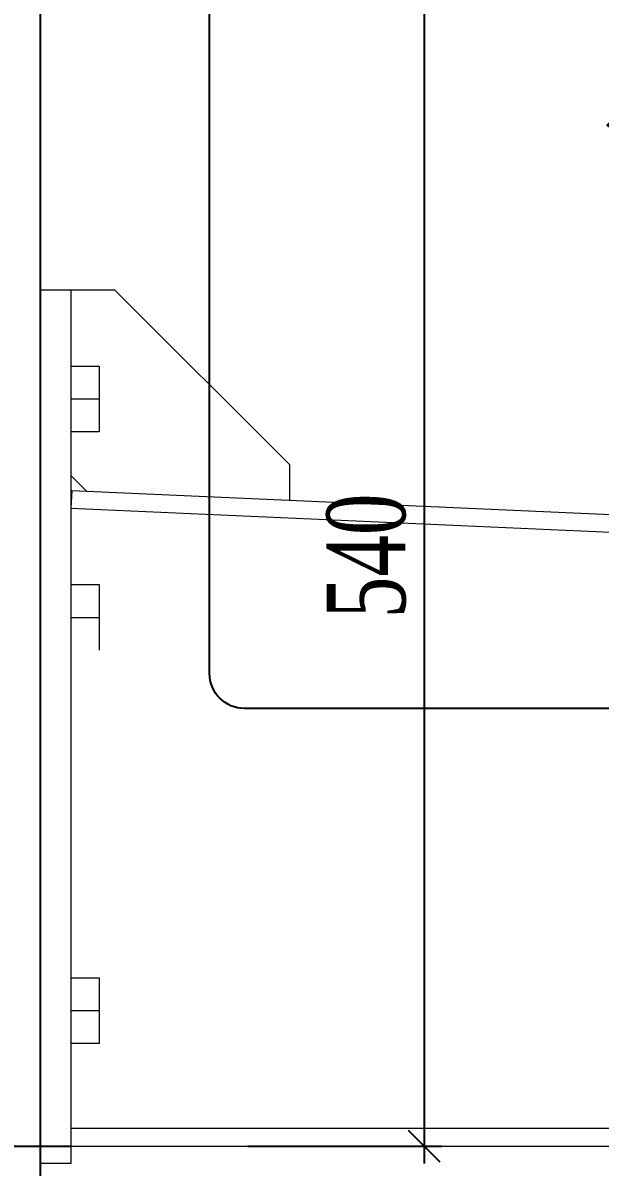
# Model space of a CAD drawing. Header units: inches. Extents: x 340055 to 349452, y -34649 to -30845.
# Drawn here: x 347695.9 to 347728.9, y -32601.4 to -32536 of the extents above; entities that cross this region are included whole.
import ezdxf

# ---------------------------------------------------------------- set-up
doc = ezdxf.new("R2010")
doc.units = ezdxf.units.IN
doc.header["$MEASUREMENT"] = 0
doc.linetypes.add('CENTER2', pattern=[28.574999999999996, 19.05, -3.174999999999999, 3.174999999999999, -3.174999999999999])
doc.linetypes.add('XKITLINE00', pattern=[0])
for name, color, linetype in [('2', 2, 'Continuous'), ('251', 251, 'Continuous'), ('5', 5, 'Continuous'), ('6', 6, 'Continuous'), ('8', 8, 'Continuous'), ('9', 9, 'Continuous')]:
    doc.layers.add(name, color=color, linetype=linetype)
doc.styles.add('ST1', font='times.ttf', dxfattribs={"width": 0.7})
doc.dimstyles.new('8', dxfattribs={"dimtxt": 4.5, "dimasz": 1.8, "dimexe": 1, "dimexo": 0, "dimgap": 1, "dimtad": 1, "dimdec": 0, "dimlfac": 8, "dimzin": 0, "dimdsep": 46, "dimtxsty": 'ST1', "dimblk": 'OBLIQUE', "dimcen": 1, "dimdle": 1, "dimclrd": 8, "dimclre": 8, "dimclrt": 3, "dimadec": 0, "dimazin": 0, "dimtfac": 1, "dimtdec": 0, "dimtix": 1, "dimtmove": 1, "dimatfit": 3, "dimfxl": 0, "dimtolj": 1, "dimtzin": 0, "dimlwd": -1, "dimlwe": -1, "dimarcsym": 0})

# ---------------------------------------------------------------- blocks, each defined once
blk = doc.blocks.new('A$C6A7930B6')
at = {"layer": '2'}
h = blk.add_hatch(dxfattribs=at)
h.set_pattern_fill('ANSI31', color=256, scale=0.125, angle=-90.00000000000001, style=0)
h.set_pattern_definition([(315, (3303.044390056237, 11524.56438977492), (0.01104854345603981, 0.0110485434560398), [])])
h.paths.add_polyline_path([(1.500003250855116, 1.18535152079221), (1.500003250856935, 0.618684854125604), (0.01583658419167477, 0.6186848541228755), (0.01583658419167477, 0.1244099021987495), (0.1290502384244974, 0.01119624796501739), (0.1178543810556221, 3.905961420969106e-07), (3.250857844250277e-06, 0.1178515207921009), (3.250856025260873e-06, 0.6345181874585251), (1.484169917518557, 0.6345181874567061), (1.484169917524014, 1.178793139385562), (1.370956263292101, 1.292006793612018), (1.382152120660976, 1.30320265098544)])
at = {"layer": '251'}
h = blk.add_hatch(color=256, dxfattribs=at)
h.paths.add_polyline_path([(0.3143365841151535, 0.6675181871423774), (0.3100032507718424, 0.6675181871387394, 0.192582403425731), (0.3316699174201858, 0.6761848537908008, 0.1925824034298843), (0.3533365840849001, 0.6675181871787572)])
h.paths.add_polyline_path([(0.3966699174634414, 0.667518187218775, 0.1925824032953807), (0.4183365840899569, 0.6761848539154016, 0.1925824034833754), (0.4400032507546712, 0.6675181872597022)])
h = blk.add_hatch(color=256, dxfattribs=at)
h.paths.add_polyline_path([(0.8976699174481837, 0.6675181874634291), (0.8933365841048726, 0.6675181874597911, 0.192582403425731), (0.9150032507541255, 0.6761848541118525, 0.1925824034298843), (0.9366699174179303, 0.6675181874998088)])
h.paths.add_polyline_path([(0.9800032507964715, 0.6675181875407361, 0.1925824032953807), (1.001669917423897, 0.6761848542364532, 0.1925824034833754), (1.023336584087701, 0.6675181875807539)])
h = blk.add_hatch(color=256, dxfattribs=at)
h.paths.add_polyline_path([(0.3143365842333878, 0.4548515203332499), (0.3100032508900767, 0.4548515203287025, 0.192582403425731), (0.3316699175384201, 0.4635181869816734, 0.1925824034298843), (0.3533365842031344, 0.4548515203696297)])
h.paths.add_polyline_path([(0.3966699175816757, 0.4548515204096475, 0.1925824032953807), (0.4183365842081912, 0.4635181871062741, 0.1925824034833754), (0.4400032508729055, 0.4548515204505748)])
h = blk.add_hatch(color=256, dxfattribs=at)
h.paths.add_polyline_path([(0.8976699175673275, 0.4548515203332499), (0.8933365842240164, 0.4548515203287025, 0.192582403425731), (0.9150032508723598, 0.4635181869816734, 0.1925824034298843), (0.9366699175370741, 0.4548515203696297)])
h.paths.add_polyline_path([(0.9800032509156154, 0.4548515204096475, 0.1925824032953807), (1.001669917542131, 0.4635181871062741, 0.1925824034833754), (1.023336584206845, 0.4548515204505748)])
at = {"layer": '9', "linetype": 'Continuous'}
h = blk.add_hatch(dxfattribs=at)
h.set_pattern_fill('ANSI31', color=250, scale=0.25, angle=-90.00000000000001, style=0)
h.set_pattern_definition([(315, (3302.900187385885, 11527.01499477433), (0.02209708691207962, 0.0220970869120796), [])])
h.paths.add_polyline_path([(2.291669917521176, 0.5520181874835544), (2.291669917523905, 0.618684854125604), (0.1250032508560253, 0.6186848541447034), (0.1250032508560253, 0.5520181874835544)])
at = {"layer": '2'}
blk.add_lwpolyline([(1.500003250855116, 1.18535152079221), (1.500003250856935, 0.618684854125604), (0.01583658419167477, 0.6186848541228755), (0.01583658419167477, 0.1244099021987495), (0.1290502384244974, 0.01119624796501739), (0.1178543810556221, 3.905961420969106e-07), (3.250857844250277e-06, 0.1178515207921009), (3.250856025260873e-06, 0.6345181874585251), (1.484169917518557, 0.6345181874567061), (1.484169917524014, 1.178793139385562), (1.370956263292101, 1.292006793612018), (1.382152120660976, 1.30320265098544)], close=True, dxfattribs=at)
at = {"layer": '5', "linetype": 'CENTER2', "ltscale": 0.2}
for p, q in [((0.3750032509642551, 0.4359954712545004), (0.3750032505695344, 0.8594718473968896)), ((0.9583365842972853, 0.4359954712545004), (0.9583365839034741, 0.8594718477179413))]:
    blk.add_line(p, q, dxfattribs=at)
at = {"layer": '6'}
blk.add_lwpolyline([(2.291669917521176, 0.5520181874835544), (2.291669917523905, 0.618684854125604), (0.1250032508560253, 0.6186848541447034), (0.1250032508560253, 0.5520181874835544), (2.291669917521176, 0.5520181874835544)], dxfattribs=at)
at = {"layer": '8'}
for p, q in [((0.335003250617774, 0.8323190019946196), (0.3250032506184652, 0.82381900198925)), ((0.4150032505967829, 0.8373190020593029), (0.3350032506132266, 0.8373190019847243)), ((0.335003250617774, 0.8323190019946196), (0.3350032506132266, 0.8373190019847243)), ((0.335003250617774, 0.8323190019946196), (0.3750032506077332, 0.8347400546490462)), ((0.3750032506050047, 0.8373190020220136), (0.3750032506077332, 0.8347400546490462)), ((0.3750032506077332, 0.8347400546490462), (0.3750032506050047, 0.8373190020220136)), ((0.4150032505967829, 0.8373190020593029), (0.4200032506323623, 0.829569002059543)), ((0.4200032506323623, 0.829569002059543), (0.4150032506086063, 0.8253190020568582)), ((0.9183365839517137, 0.8323190023156712), (0.9083365839514954, 0.8238190023103016)), ((0.9983365839307226, 0.8373190023803545), (0.9183365839471662, 0.8373190023057759)), ((0.9183365839517137, 0.8323190023156712), (0.9183365839471662, 0.8373190023057759)), ((0.9183365839517137, 0.8323190023156712), (0.9583365839407634, 0.8347400549700978)), ((0.9583365839389444, 0.8373190023430652), (0.9583365839407634, 0.8347400549700978)), ((0.9583365839407634, 0.8347400549700978), (0.9583365839389444, 0.8373190023430652)), ((0.9983365839307226, 0.8373190023803545), (1.003336583966302, 0.8295690023805946)), ((1.003336583966302, 0.8295690023805946), (0.9983365839416365, 0.8253190023779098)), ((0.3250032506184652, 0.82381900198925), (0.3350032506323259, 0.8173190019806498)), ((0.9083365839514954, 0.8238190023103016), (0.9183365839653561, 0.8173190023017014)), ((0.4400032506800926, 0.7475181872760004), (0.3100032506972639, 0.7475181871550376)), ((0.3350032506741627, 0.772319001982396), (0.3250032506748539, 0.7638190019770263)), ((0.3250032506748539, 0.7638190019770263), (0.3250032506894058, 0.74751818716868)), ((0.3500032506790376, 0.7588190020105685), (0.4150032506640855, 0.7653190020882903)), ((0.4250032506779462, 0.7588190020805996), (0.3500032506790376, 0.7588190020105685)), ((0.4150032506504431, 0.7803190020586044), (0.4250032506633943, 0.7738190020945694)), ((0.4250032506633943, 0.7738190020945694), (0.4150032506640855, 0.7653190020882903)), ((0.4150032506640855, 0.7653190020882903), (0.4250032506779462, 0.7588190020805996)), ((0.4250032506779462, 0.7588190020805996), (0.4250032506879506, 0.747518187262358)), ((1.023336584014032, 0.747518187597052), (0.8933365840312035, 0.7475181874760892)), ((0.9183365840071929, 0.7723190023034476), (0.9083365840078841, 0.763819002298078)), ((0.9083365840078841, 0.763819002298078), (0.9083365840233455, 0.7475181874897316)), ((0.9333365840120678, 0.7588190023316201), (0.9983365839971157, 0.7653190024093419)), ((1.008336584010976, 0.7588190024007417), (0.9333365840120678, 0.7588190023316201)), ((0.9983365839834732, 0.780319002379656), (1.008336583997334, 0.7738190024147116)), ((1.008336583997334, 0.7738190024147116), (0.9983365839971157, 0.7653190024093419)), ((0.9983365839971157, 0.7653190024093419), (1.008336584010976, 0.7588190024007417)), ((1.008336584010976, 0.7588190024007417), (1.00833658402189, 0.7475181875825001)), ((0.2883365840853003, 0.6761848537944388), (0.2883365840270926, 0.7388515204593205)), ((0.3316699174201858, 0.6761848538344566), (0.3316699173619782, 0.7388515204993382)), ((0.3316699174201858, 0.6761848538344566), (0.3316699173619782, 0.7388515204993382)), ((0.4183365840899569, 0.6761848539154016), (0.4183365840317492, 0.7388515205802832)), ((0.4616699174248424, 0.6761848539554194), (0.4616699173666348, 0.738851520620301)), ((0.8716699174192399, 0.676184854114581), (0.8716699173610323, 0.7388515207794626)), ((0.9150032507541255, 0.6761848541555082), (0.9150032506959178, 0.7388515208203899)), ((0.9150032507541255, 0.6761848541555082), (0.9150032506959178, 0.7388515208203899)), ((1.001669917423897, 0.6761848542364532), (1.001669917365689, 0.7388515209013349)), ((1.045003250758782, 0.676184854276471), (1.045003250700574, 0.7388515209413526)), ((0.4356699174550158, 0.6675181872551548), (0.3143365841151535, 0.6675181871423774)), ((1.019003250788046, 0.6675181875762064), (0.8976699174481837, 0.6675181874634291)), ((0.3250032507803553, 0.6345181872347894), (0.3250032508567529, 0.552018187466274)), ((0.4250032507789001, 0.6345181873284673), (0.4250032508552977, 0.5520181875590424)), ((0.9083365841133855, 0.634518187555841), (0.9083365841906925, 0.552018187466274)), ((1.00833658411193, 0.6345181876486095), (1.008336584189237, 0.5520181875590424)), ((0.2883365842035346, 0.4635181869844018), (0.2883365841453269, 0.5261848536492835)), ((0.4400032507983269, 0.5348515204668729), (0.3100032508154982, 0.5348515203450006)), ((0.4356699174550158, 0.5520181871343084), (0.3143365841151535, 0.552018187021531)), ((0.3316699175384201, 0.4635181870253291), (0.3316699174802125, 0.5261848536902107)), ((0.3316699175384201, 0.4635181870253291), (0.3316699174802125, 0.5261848536902107)), ((0.4183365842081912, 0.4635181871062741), (0.4183365841499835, 0.5261848537711558)), ((0.4616699175430767, 0.4635181871462919), (0.4616699174848691, 0.5261848538111735)), ((0.8716699175374742, 0.4635181869844018), (0.8716699174792666, 0.5261848536492835)), ((1.023336584132267, 0.5348515204668729), (0.8933365841494378, 0.5348515203450006)), ((1.019003250788046, 0.55201818745536), (0.8976699174481837, 0.5520181873425827)), ((0.9150032508723598, 0.4635181870253291), (0.9150032508141521, 0.5261848536902107)), ((0.9150032508723598, 0.4635181870253291), (0.9150032508141521, 0.5261848536902107)), ((1.001669917542131, 0.4635181871062741), (1.001669917483923, 0.5261848537711558)), ((1.045003250877016, 0.4635181871462919), (1.045003250818809, 0.5261848538111735)), ((0.4356699175732501, 0.4548515204460273), (0.3143365842333878, 0.4548515203332499)), ((1.01900325090719, 0.4548515204460273), (0.8976699175673275, 0.4548515203332499))]:
    blk.add_line(p, q, dxfattribs=at)
for points in [[(0.3350032506323259, 0.8173190019806498), (0.3250032506321077, 0.8088190019752801), (0.3350032506459684, 0.8023190020103357), (0.4150032506222487, 0.8103190020865441), (0.4250032506215575, 0.8188190020928232), (0.4150032506086063, 0.8253190020568582)], [(0.3350032506459684, 0.8023190020103357), (0.3250032506466596, 0.793819002004966), (0.3350032506596108, 0.7873190019963658), (0.4150032506358912, 0.7953190020725742), (0.4250032506361094, 0.8038190020788534), (0.4150032506222487, 0.8103190020865441)], [(0.3350032506596108, 0.7873190019963658), (0.325003250660302, 0.7788190019909962), (0.3350032506741627, 0.772319001982396), (0.4150032506504431, 0.7803190020586044), (0.4250032506497519, 0.7888190020648835), (0.4150032506358912, 0.7953190020725742)], [(0.9183365839653561, 0.8173190023017014), (0.9083365839660473, 0.8088190022963317), (0.9183365839789985, 0.8023190023313873), (0.9983365839552789, 0.8103190024075957), (1.008336583955497, 0.8188190024129653), (0.9983365839416365, 0.8253190023779098)], [(0.9183365839789985, 0.8023190023313873), (0.9083365839796897, 0.7938190023260177), (0.9183365839935504, 0.7873190023174175), (0.9983365839698308, 0.7953190023936259), (1.00833658396914, 0.8038190023989955), (0.9983365839552789, 0.8103190024075957)], [(0.9183365839935504, 0.7873190023174175), (0.9083365839933322, 0.7788190023120478), (0.9183365840071929, 0.7723190023034476), (0.9983365839834732, 0.780319002379656), (1.008336583982782, 0.7888190023850257), (0.9983365839698308, 0.7953190023936259)], [(0.2753365841181221, 0.6503515204340147), (0.2753365841017512, 0.6675181871059976), (0.4746699174193054, 0.6675181872915346), (0.4746699174356763, 0.6503515206195516)], [(0.8586699174511523, 0.6503515207550663), (0.8586699174347814, 0.6675181874270493), (1.058003250752336, 0.6675181876125862), (1.058003250768706, 0.6503515209406032)], [(0.2753365841181221, 0.5348515203131683), (0.2753365841017512, 0.5520181869851513), (0.4746699174193054, 0.5520181871706882), (0.4746699174356763, 0.5348515204987052)], [(0.8586699174511523, 0.5348515206342199), (0.8586699174347814, 0.5520181873062029), (1.058003250752336, 0.5520181874917398), (1.058003250768706, 0.5348515208197568)]]:
    blk.add_lwpolyline(points, close=True, dxfattribs=at)
for centre, radius, start, end in [((0.3100032507263677, 0.7161015205047079), 0.0314166666666499, 46.39718097959219, 133.6028191264862), ((0.3533365840394254, 0.7161015205447256), 0.0314166666666499, 90.00000005377775, 133.6028191264862), ((0.3966699173961388, 0.7161015205847434), 0.0314166666666499, 46.39718097959219, 90.00000005377775), ((0.4400032507091964, 0.7161015206256707), 0.03141666666662533, 46.39718097959219, 133.6028191264862), ((0.8933365840603074, 0.7161015208257595), 0.0314166666666499, 46.39718097959219, 133.6028191264862), ((0.936669917373365, 0.7161015208657773), 0.0314166666666499, 90.00000005377775, 133.6028191264862), ((0.9800032507300784, 0.7161015209067045), 0.0314166666666499, 46.39718097959219, 90.00000005377775), ((1.023336584043136, 0.7161015209467223), 0.03141666666662533, 46.39718097959219, 133.6028191264862), ((0.3100032507427386, 0.6989348538327249), 0.03141666666664996, 226.3971809795922, 313.6028191264862), ((0.3533365840557963, 0.6989348538727427), 0.03141666666664996, 226.3971809795922, 270.0000000537777), ((0.3966699174125097, 0.6989348539127604), 0.03141666666664996, 270.0000000537777, 313.6028191264862), ((0.4400032507255673, 0.6989348539536877), 0.03141666666662526, 226.3971809795922, 313.6028191264862), ((0.8933365840757688, 0.6989348541537765), 0.03141666666664996, 226.3971809795922, 313.6028191264862), ((0.9366699173888264, 0.6989348541937943), 0.03141666666664996, 226.3971809795922, 270.0000000537777), ((0.9800032507455398, 0.6989348542347216), 0.03141666666664996, 270.0000000537777, 313.6028191264862), ((1.023336584058598, 0.6989348542747393), 0.03141666666662526, 226.3971809795922, 313.6028191264862), ((0.3100032508455115, 0.5034348536946709), 0.0314166666666499, 46.39718097959219, 133.6028191264862), ((0.3533365841585692, 0.5034348537355982), 0.0314166666666499, 90.00000005377775, 133.6028191264862), ((0.3966699175152826, 0.5034348537756159), 0.0314166666666499, 46.39718097959219, 90.00000005377775), ((0.4400032508283402, 0.5034348538165432), 0.03141666666662533, 46.39718097959219, 133.6028191264862), ((0.8933365841785417, 0.5034348536946709), 0.0314166666666499, 46.39718097959219, 133.6028191264862), ((0.9366699174915993, 0.5034348537355982), 0.0314166666666499, 90.00000005377775, 133.6028191264862), ((0.9800032508483127, 0.5034348537756159), 0.0314166666666499, 46.39718097959219, 90.00000005377775), ((1.02333658416137, 0.5034348538165432), 0.03141666666662533, 46.39718097959219, 133.6028191264862), ((0.3100032508609729, 0.4862681870226879), 0.03141666666664996, 226.3971809795922, 313.6028191264862), ((0.3533365841740306, 0.4862681870636152), 0.03141666666664996, 226.3971809795922, 270.0000000537777), ((0.396669917530744, 0.486268187103633), 0.03141666666664996, 270.0000000537777, 313.6028191264862), ((0.4400032508438017, 0.4862681871445602), 0.03141666666662526, 226.3971809795922, 313.6028191264862), ((0.8933365841940031, 0.4862681870226879), 0.03141666666664996, 226.3971809795922, 313.6028191264862), ((0.9366699175070607, 0.4862681870636152), 0.03141666666664996, 226.3971809795922, 270.0000000537777), ((0.9800032508637742, 0.486268187103633), 0.03141666666664996, 270.0000000537777, 313.6028191264862), ((1.023336584176832, 0.4862681871445602), 0.03141666666662526, 226.3971809795922, 313.6028191264862)]:
    blk.add_arc(centre, radius, start, end, dxfattribs=at)
blk = doc.blocks.new('_Oblique')
at = {"color": 0, "linetype": 'ByBlock', "lineweight": -2}
blk.add_line((-0.5, -0.5), (0.5, 0.5), dxfattribs=at)
blk = doc.blocks.new('*D529')
at = {"color": 8, "linetype": 'Continuous', "transparency": 16777216}
blk.add_arc((348119.0668116505, -32582.48513429458), 11.93036759489013, 177.4461271305992, 269.9999999999086, dxfattribs=at)
at = {"layer": 'Defpoints', "color": 0, "transparency": 16777216}
for p in [(347698.6472525231, -32563.73314673887), (348119.0668116505, -32581.48414007356), (348119.0668116505, -32582.48513429458), (348108.5621382971, -32588.14070753579), (348119.0668116505, -32600.23314683919)]:
    blk.add_point(p, dxfattribs=at)
at = {"color": 8, "transparency": 16777216, "xscale": 1.8, "yscale": 1.8, "zscale": 1.8}
for p, rotation in [((348107.148293697, -32581.95353224259), 87.44612713059917), ((348119.0668116505, -32594.41550188948), 359.9999999999086)]:
    blk.add_blockref('_Oblique', p, dxfattribs=dict(at, rotation=rotation))
at = {"color": 3, "transparency": 16777216, "insert": (348112.8264314376, -32588.45337893895), "char_height": 4.5, "attachment_point": 5, "rotation": 313.72306356529816, "style": 'ST1'}
blk.add_mtext('\\A1;93°', dxfattribs=at)
blk = doc.blocks.new('*D573')
at = {"color": 8, "linetype": 'Continuous', "transparency": 16777216}
for p, q in [((347718.8542425543, -32531.69187925497), (347718.8542425543, -32601.23314683924)), ((347708.7723367131, -32532.69187925497), (347719.8542425543, -32532.69187925497)), ((347708.7723367131, -32600.23314683924), (347719.8542425543, -32600.23314683924))]:
    blk.add_line(p, q, dxfattribs=at)
at = {"layer": 'Defpoints', "color": 0, "transparency": 16777216}
for p in [(347708.7723367131, -32532.69187925497), (347708.7723367131, -32600.23314683924), (347718.8542425543, -32600.23314683924)]:
    blk.add_point(p, dxfattribs=at)
at = {"color": 8, "transparency": 16777216, "xscale": 1.8, "yscale": 1.8, "zscale": 1.8}
for p, rotation in [((347718.8542425543, -32532.69187925497), 90), ((347718.8542425543, -32600.23314683924), 270)]:
    blk.add_blockref('_Oblique', p, dxfattribs=dict(at, rotation=rotation))
at = {"color": 3, "transparency": 16777216, "insert": (347715.5653096054, -32566.46251304719), "char_height": 4.5, "attachment_point": 5, "rotation": 90, "style": 'ST1'}
blk.add_mtext('\\A1;540', dxfattribs=at)

msp = doc.modelspace()

# ---------------------------------------------------------------- linework, layer by layer
at = {"color": 8, "linetype": 'XKITLINE00', "lineweight": 0}
for p, q in [((347696.8972609343, -32551.23314684125), (347698.6472609357, -32551.23314684125)), ((347698.6472609357, -32551.23314684125), (347701.1472609378, -32551.23314684125)), ((347698.6472609357, -32551.23314684125), (347698.6472609357, -32601.23314683921)), ((347701.1472609378, -32551.23314684125), (347711.1472609478, -32561.23314684087)), ((347698.6472609357, -32555.60814684106), (347700.2722609375, -32555.60814684106)), ((347700.2722609375, -32555.60814684106), (347700.2722609375, -32559.35814684095)), ((347698.6472609357, -32557.48314684103), (347700.2722609375, -32557.48314684103)), ((347700.2722609375, -32559.35814684095), (347698.6472609357, -32559.35814684095)), ((347711.1472609478, -32561.23314684087), (347711.1472609478, -32563.28969080869)), ((347699.5620702599, -32562.7729561637), (347698.6472609357, -32561.85814684083)), ((347698.6918112554, -32562.73413997244), (347698.647252523, -32563.73314673886)), ((348119.0668116505, -32581.48414007356), (347698.6918112554, -32562.73413997244)), ((347698.647252523, -32563.73314673886), (348119.0668116505, -32582.48513429461)), ((347698.6472609357, -32568.10814684056), (347700.2722609375, -32568.10814684056)), ((347700.2722609375, -32568.10814684056), (347700.2722609375, -32571.85814684045)), ((347698.6472609357, -32569.98314684048), (347700.2722609375, -32569.98314684048)), ((347698.6472609357, -32590.60814683968), (347700.2722609375, -32590.60814683968)), ((347700.2722609375, -32590.60814683968), (347700.2722609375, -32594.35814683952)), ((347698.6472609357, -32592.48314683956), (347700.2722609375, -32592.48314683956)), ((347700.2722609375, -32594.35814683952), (347698.6472609357, -32594.35814683952)), ((348119.0668116505, -32599.23314683932), (347698.6472525189, -32599.23314683932)), ((347698.6472525189, -32599.23314683932), (347698.6472525189, -32600.23314683922)), ((347698.6472525189, -32600.23314683922), (348119.0668116505, -32600.23314683922)), ((347698.6472609357, -32601.23314683921), (347696.8972609343, -32601.23314683921))]:
    msp.add_line(p, q, dxfattribs=at)
at = {"color": 8, "linetype": 'CENTER2'}
msp.add_line((347681.2100813603, -32600.23314683923), (347698.6472609357, -32600.23314683923), dxfattribs=at)
at = {"color": 1, "true_color": 0xfa051e}
msp.add_lwpolyline([(347708.584243757, -32511.0720295964), (347773.3482651038, -32511.07202959638, -0.4142135623731676), (347775.3482651038, -32513.07202959638), (347775.3482651038, -32573.19610801937, -0.4142135623727602), (347773.3482651038, -32575.19610801937), (347708.5842437572, -32575.19610801939, -0.4142135623725341), (347706.5842437572, -32573.19610801939), (347706.584243757, -32513.07202959641, -0.4142135623739214)], format="xyb", close=True, dxfattribs=at)
at = {"layer": '2'}
msp.add_line((347696.8973367139, -32720.32533779884), (347696.8973367139, -32368.74548168194), dxfattribs=at)

# ---------------------------------------------------------------- block references
at = {"layer": '2', "xscale": -15.00000000011642, "yscale": 15.00000000008731, "zscale": 15.00000000008731}
msp.add_blockref('A$C6A7930B6', (347731.272385476, -32541.972152067), dxfattribs=at)

# ---------------------------------------------------------------- dimensions: what is measured, and where the dimension line sits
at = {"color": 8}
dim = msp.add_linear_dim(base=(347718.8542425543, -32600.23314683924), p1=(347708.772336713, -32532.69187925495), p2=(347708.772336713, -32600.23314683922), angle=90, dimstyle='8', dxfattribs=at)
dim.commit()
dim.dimension.update_dxf_attribs({"geometry": '*D573', "text_midpoint": (347715.5653096054, -32566.46251304719)})
dim = msp.add_angular_dim_2l(base=(348108.5621382971, -32588.14070753579), line1=((348119.0668116505, -32581.48414007356), (348119.0668116505, -32600.23314683922)), line2=((347698.647252523, -32563.73314673886), (348119.0668116505, -32582.48513429461)), dimstyle='8', dxfattribs=at)
dim.commit()
dim.dimension.update_dxf_attribs({"geometry": '*D529', "text_midpoint": (348112.8264314376, -32588.45337893895)})

doc.saveas('drawing.dxf')
